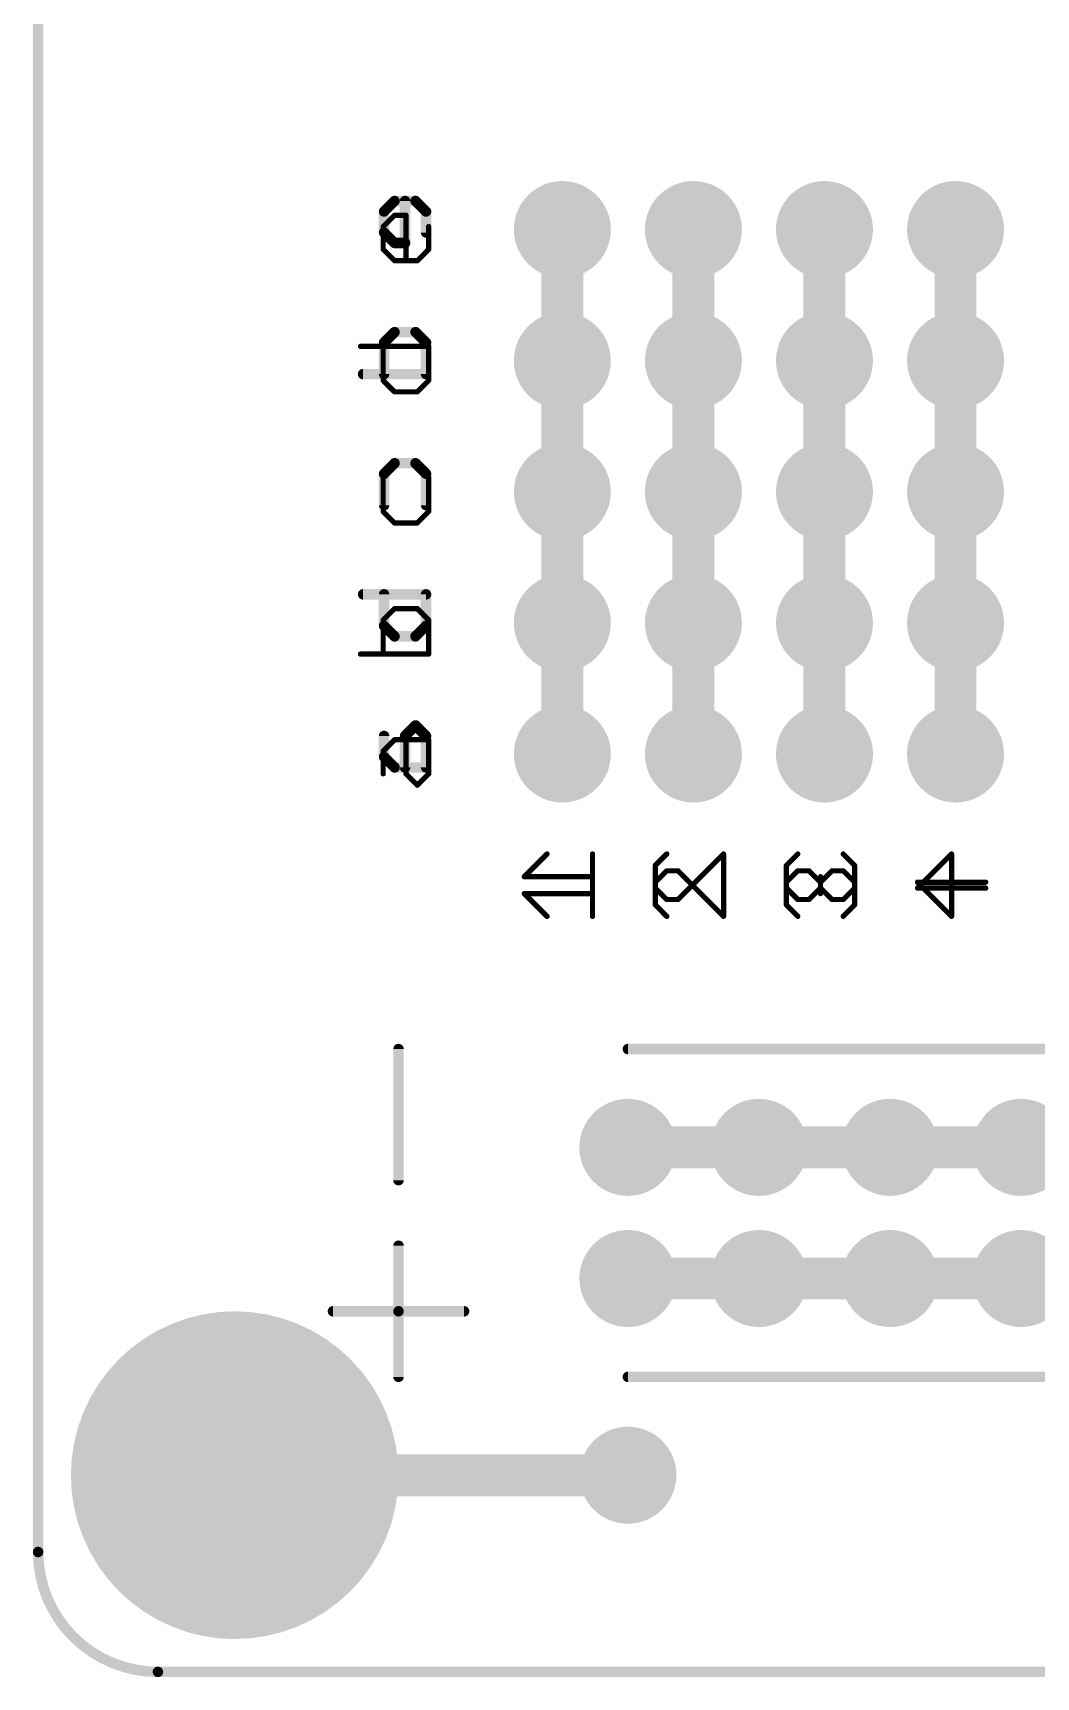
# Model space of a CAD drawing. Extents: x -0.1 to 94.1, y -0.1 to 63.6.
# Drawn here: x -0.1 to 19.34, y -0.1 to 31.75 of the extents above; entities that cross this region are included whole.
import ezdxf

# ---------------------------------------------------------------- set-up
doc = ezdxf.new("R2010")
doc.units = 0
for name, color, linetype in [('16', 132, 'CONTINUOUS'), ('17', 110, 'CONTINUOUS'), ('20', 53, 'CONTINUOUS'), ('21', 41, 'CONTINUOUS'), ('22', 40, 'CONTINUOUS'), ('51', 53, 'CONTINUOUS')]:
    doc.layers.add(name, color=color, linetype=linetype)

# ---------------------------------------------------------------- blocks, each defined once
blk = doc.blocks.new('RECT')
blk.add_solid([(-0.5, -0.5), (0.5, -0.5), (-0.5, 0.5), (0.5, 0.5)])
blk = doc.blocks.new('ROUNDP')
at = {"const_width": 0.5}
blk.add_lwpolyline([(0, -0.25, 1), (0, 0.25, 1), (0, -0.25)], format="xyb", dxfattribs=at)

msp = doc.modelspace()

# ---------------------------------------------------------------- linework, layer by layer
at = {"layer": '16', "const_width": 0.8128}
for points in [[(10.16, 27.94), (10.16, 25.4)], [(12.7, 25.4), (12.7, 27.94)], [(15.24, 27.94), (15.24, 25.4)], [(17.78, 25.4), (17.78, 27.94)], [(10.16, 25.4), (10.16, 22.86)], [(12.7, 22.86), (12.7, 25.4)], [(15.24, 25.4), (15.24, 22.86)], [(17.78, 22.86), (17.78, 25.4)], [(10.16, 22.86), (10.16, 20.32)], [(12.7, 20.32), (12.7, 22.86)], [(15.24, 22.86), (15.24, 20.32)], [(17.78, 20.32), (17.78, 22.86)], [(10.16, 20.32), (10.16, 17.78)], [(12.7, 17.78), (12.7, 20.32)], [(15.24, 20.32), (15.24, 17.78)], [(17.78, 17.78), (17.78, 20.32)], [(11.43, 10.16), (13.97, 10.16)], [(13.97, 10.16), (16.51, 10.16)], [(16.51, 10.16), (19.05, 10.16)], [(19.05, 10.16), (21.59, 10.16)], [(11.43, 7.62), (13.97, 7.62)], [(13.97, 7.62), (16.51, 7.62)], [(16.51, 7.62), (19.05, 7.62)], [(19.05, 7.62), (21.59, 7.62)], [(11.43, 3.81), (3.81, 3.81)]]:
    msp.add_lwpolyline(points, dxfattribs=at)
at = {"layer": '16', "const_width": 0.4064}
for points in [[(10.3632, 27.94, 1), (9.9568, 27.94)], [(12.9032, 27.94, 1), (12.4968, 27.94)], [(15.4432, 27.94, 1), (15.0368, 27.94)], [(17.9832, 27.94, 1), (17.5768, 27.94)], [(10.3632, 25.4, 1), (9.9568, 25.4)], [(12.9032, 25.4, 1), (12.4968, 25.4)], [(15.4432, 25.4, 1), (15.0368, 25.4)], [(17.9832, 25.4, 1), (17.5768, 25.4)], [(9.9568, 25.4, 1), (10.3632, 25.4)], [(12.4968, 25.4, 1), (12.9032, 25.4)], [(15.0368, 25.4, 1), (15.4432, 25.4)], [(17.5768, 25.4, 1), (17.9832, 25.4)], [(10.3632, 22.86, 1), (9.9568, 22.86)], [(12.9032, 22.86, 1), (12.4968, 22.86)], [(15.4432, 22.86, 1), (15.0368, 22.86)], [(17.9832, 22.86, 1), (17.5768, 22.86)], [(9.9568, 22.86, 1), (10.3632, 22.86)], [(12.4968, 22.86, 1), (12.9032, 22.86)], [(15.0368, 22.86, 1), (15.4432, 22.86)], [(17.5768, 22.86, 1), (17.9832, 22.86)], [(10.3632, 20.32, 1), (9.9568, 20.32)], [(12.9032, 20.32, 1), (12.4968, 20.32)], [(15.4432, 20.32, 1), (15.0368, 20.32)], [(17.9832, 20.32, 1), (17.5768, 20.32)], [(9.9568, 20.32, 1), (10.3632, 20.32)], [(12.4968, 20.32, 1), (12.9032, 20.32)], [(15.0368, 20.32, 1), (15.4432, 20.32)], [(17.5768, 20.32, 1), (17.9832, 20.32)], [(9.9568, 17.78, 1), (10.3632, 17.78)], [(12.4968, 17.78, 1), (12.9032, 17.78)], [(15.0368, 17.78, 1), (15.4432, 17.78)], [(17.5768, 17.78, 1), (17.9832, 17.78)], [(11.43, 10.3632, 1), (11.43, 9.9568)], [(13.97, 10.3632, 1), (13.97, 9.9568)], [(13.97, 9.9568, 1), (13.97, 10.3632)], [(16.51, 10.3632, 1), (16.51, 9.9568)], [(16.51, 9.9568, 1), (16.51, 10.3632)], [(19.05, 10.3632, 1), (19.05, 9.9568)], [(19.05, 9.9568, 1), (19.05, 10.3632)], [(11.43, 7.8232, 1), (11.43, 7.4168)], [(13.97, 7.8232, 1), (13.97, 7.4168)], [(13.97, 7.4168, 1), (13.97, 7.8232)], [(16.51, 7.8232, 1), (16.51, 7.4168)], [(16.51, 7.4168, 1), (16.51, 7.8232)], [(19.05, 7.8232, 1), (19.05, 7.4168)], [(19.05, 7.4168, 1), (19.05, 7.8232)], [(3.81, 4.0132, 1), (3.81, 3.6068)], [(11.43, 3.6068, 1), (11.43, 4.0132)]]:
    msp.add_lwpolyline(points, format="xyb", dxfattribs=at)
at = {"layer": '20', "const_width": 0.2032}
for points in [[(0, 61.1779), (0, 2.3221)], [(2.3221, 0), (91.6579, 0)]]:
    msp.add_lwpolyline(points, dxfattribs=at)
at = {"layer": '20'}
for points, const_width in [([(0, 2.3221, 0.4142), (2.3221, 0)], 0.2032), ([(0.0508, 2.3221, 1), (-0.0508, 2.3221)], 0.1016), ([(-0.0508, 2.3221, 1), (0.0508, 2.3221)], 0.1016), ([(2.3221, 0.0508, 1), (2.3221, -0.0508)], 0.1016), ([(2.3221, -0.0508, 1), (2.3221, 0.0508)], 0.1016)]:
    msp.add_lwpolyline(points, format="xyb", dxfattribs=dict(at, const_width=const_width))
at = {"layer": '21'}
for points, const_width in [([(6.6879, 27.9969), (6.9082, 28.2172)], 0.1016), ([(6.6879, 27.5563), (6.6879, 27.9969)], 0.1016), ([(6.9082, 28.2172), (7.1286, 28.2172)], 0.1016), ([(7.1286, 28.2172), (7.1286, 27.3359)], 0.1016), ([(7.5692, 27.9969), (7.5692, 27.5563)], 0.1016), ([(6.9082, 27.3359), (6.6879, 27.5563)], 0.1016), ([(7.5692, 27.5563), (7.3489, 27.3359)], 0.1016), ([(7.3489, 27.3359), (6.9082, 27.3359)], 0.1016), ([(6.2473, 25.6772), (7.5692, 25.6772)], 0.1016), ([(6.6879, 25.0163), (6.6879, 25.6772)], 0.1016), ([(7.5692, 25.6772), (7.5692, 25.0163)], 0.1016), ([(6.9082, 24.7959), (6.6879, 25.0163)], 0.1016), ([(7.3489, 24.7959), (6.9082, 24.7959)], 0.1016), ([(7.5692, 25.0163), (7.3489, 24.7959)], 0.1016), ([(6.6879, 23.1372), (6.6879, 22.4763)], 0.1016), ([(7.5692, 22.4763), (7.5692, 23.1372)], 0.1016), ([(6.6879, 22.4763), (6.9082, 22.2559)], 0.1016), ([(6.9082, 22.2559), (7.3489, 22.2559)], 0.1016), ([(7.3489, 22.2559), (7.5692, 22.4763)], 0.1016), ([(6.9082, 20.5972), (6.6879, 20.3769)], 0.1016), ([(6.6879, 20.3769), (6.6879, 19.7159)], 0.1016), ([(7.3489, 20.5972), (6.9082, 20.5972)], 0.1016), ([(7.5692, 20.3769), (7.3489, 20.5972)], 0.1016), ([(7.5692, 19.7159), (7.5692, 20.3769)], 0.1016), ([(6.2473, 19.7159), (7.5692, 19.7159)], 0.1016), ([(6.6879, 17.8369), (6.9082, 18.0572)], 0.1016), ([(6.6879, 17.3963), (6.6879, 17.8369)], 0.1016), ([(6.9082, 18.0572), (7.5692, 18.0572)], 0.1016), ([(7.1286, 17.3963), (7.1286, 18.0572)], 0.1016), ([(7.5692, 18.0572), (7.5692, 17.3963)], 0.1016), ([(7.3489, 17.1759), (7.1286, 17.3963)], 0.1016), ([(7.5692, 17.3963), (7.3489, 17.1759)], 0.1016), ([(10.7442, 14.6359), (10.7442, 15.5172)], 0.1016), ([(12.1826, 15.5172), (11.9623, 15.2969)], 0.1016), ([(11.9623, 15.2969), (11.9623, 14.8563)], 0.1016), ([(12.4029, 15.5172), (12.1826, 15.5172)], 0.1016), ([(13.2842, 14.6359), (12.4029, 15.5172)], 0.1016), ([(13.2842, 15.5172), (13.2842, 14.6359)], 0.1016), ([(14.5023, 15.2969), (14.7226, 15.5172)], 0.1016), ([(14.5023, 14.8563), (14.5023, 15.2969)], 0.1016), ([(14.7226, 15.5172), (14.9429, 15.5172)], 0.1016), ([(14.9429, 15.5172), (15.1632, 15.2969)], 0.1016), ([(15.1632, 15.2969), (15.3836, 15.5172)], 0.1016), ([(15.1632, 15.2969), (15.1632, 15.0766)], 0.1016), ([(15.3836, 15.5172), (15.6039, 15.5172)], 0.1016), ([(15.6039, 15.5172), (15.8242, 15.2969)], 0.1016), ([(15.8242, 15.2969), (15.8242, 14.8563)], 0.1016), ([(18.3642, 15.2969), (17.0423, 15.2969)], 0.1016), ([(17.0423, 15.2969), (17.7032, 14.6359)], 0.1016), ([(17.7032, 14.6359), (17.7032, 15.5172)], 0.1016), ([(9.8629, 14.6359), (9.4223, 15.0766)], 0.1016), ([(9.4223, 15.0766), (10.7442, 15.0766)], 0.1016), ([(11.9623, 14.8563), (12.1826, 14.6359)], 0.1016), ([(14.7226, 14.6359), (14.5023, 14.8563)], 0.1016), ([(15.8242, 14.8563), (15.6039, 14.6359)], 0.1016), ([(6.985, 9.525), (6.985, 12.065)], 0.2032), ([(11.43, 12.065), (82.55, 12.065)], 0.2032), ([(6.985, 8.255), (6.985, 6.985)], 0.2032), ([(5.715, 6.985), (6.985, 6.985)], 0.2032), ([(8.255, 6.985), (6.985, 6.985)], 0.2032), ([(6.985, 6.985), (6.985, 5.715)], 0.2032), ([(11.43, 5.715), (82.55, 5.715)], 0.2032)]:
    msp.add_lwpolyline(points, dxfattribs=dict(at, const_width=const_width))
for points, const_width in [([(6.7133, 27.9969, 1), (6.6625, 27.9969)], 0.0508), ([(6.67, 28.0149, 1), (6.7059, 27.9789)], 0.0508), ([(6.9082, 28.2426, 1), (6.9082, 28.1918)], 0.0508), ([(6.9262, 28.1993, 1), (6.8903, 28.2352)], 0.0508), ([(7.154, 28.2172, 1), (7.1032, 28.2172)], 0.0508), ([(7.1286, 28.1918, 1), (7.1286, 28.2426)], 0.0508), ([(7.5946, 27.9969, 1), (7.5438, 27.9969)], 0.0508), ([(6.6625, 27.5563, 1), (6.7133, 27.5563)], 0.0508), ([(6.7059, 27.5742, 1), (6.67, 27.5383)], 0.0508), ([(7.5438, 27.5563, 1), (7.5946, 27.5563)], 0.0508), ([(7.5872, 27.5383, 1), (7.5512, 27.5742)], 0.0508), ([(6.9082, 27.3613, 1), (6.9082, 27.3105)], 0.0508), ([(6.8903, 27.318, 1), (6.9262, 27.3539)], 0.0508), ([(7.1032, 27.3359, 1), (7.154, 27.3359)], 0.0508), ([(7.3309, 27.3539, 1), (7.3668, 27.318)], 0.0508), ([(7.3489, 27.3105, 1), (7.3489, 27.3613)], 0.0508), ([(6.2473, 25.7026, 1), (6.2473, 25.6518)], 0.0508), ([(6.7133, 25.6772, 1), (6.6625, 25.6772)], 0.0508), ([(7.5946, 25.6772, 1), (7.5438, 25.6772)], 0.0508), ([(7.5692, 25.6518, 1), (7.5692, 25.7026)], 0.0508), ([(6.6625, 25.0163, 1), (6.7133, 25.0163)], 0.0508), ([(6.7059, 25.0342, 1), (6.67, 24.9983)], 0.0508), ([(6.9082, 24.8213, 1), (6.9082, 24.7705)], 0.0508), ([(7.3489, 24.7705, 1), (7.3489, 24.8213)], 0.0508), ([(7.5438, 25.0163, 1), (7.5946, 25.0163)], 0.0508), ([(7.5872, 24.9983, 1), (7.5512, 25.0342)], 0.0508), ([(6.8903, 24.778, 1), (6.9262, 24.8139)], 0.0508), ([(7.3309, 24.8139, 1), (7.3668, 24.778)], 0.0508), ([(6.7133, 23.1372, 1), (6.6625, 23.1372)], 0.0508), ([(7.5946, 23.1372, 1), (7.5438, 23.1372)], 0.0508), ([(6.6625, 22.4763, 1), (6.7133, 22.4763)], 0.0508), ([(6.7059, 22.4942, 1), (6.67, 22.4583)], 0.0508), ([(6.9082, 22.2813, 1), (6.9082, 22.2305)], 0.0508), ([(6.8903, 22.238, 1), (6.9262, 22.2739)], 0.0508), ([(7.3309, 22.2739, 1), (7.3668, 22.238)], 0.0508), ([(7.3489, 22.2305, 1), (7.3489, 22.2813)], 0.0508), ([(7.5438, 22.4763, 1), (7.5946, 22.4763)], 0.0508), ([(7.5872, 22.4583, 1), (7.5512, 22.4942)], 0.0508), ([(6.7133, 20.3769, 1), (6.6625, 20.3769)], 0.0508), ([(6.67, 20.3949, 1), (6.7059, 20.3589)], 0.0508), ([(6.9082, 20.6226, 1), (6.9082, 20.5718)], 0.0508), ([(6.9262, 20.5793, 1), (6.8903, 20.6152)], 0.0508), ([(7.3668, 20.6152, 1), (7.3309, 20.5793)], 0.0508), ([(7.3489, 20.5718, 1), (7.3489, 20.6226)], 0.0508), ([(7.5946, 20.3769, 1), (7.5438, 20.3769)], 0.0508), ([(7.5512, 20.3589, 1), (7.5872, 20.3949)], 0.0508), ([(6.2473, 19.7413, 1), (6.2473, 19.6905)], 0.0508), ([(7.5692, 19.6905, 1), (7.5692, 19.7413)], 0.0508), ([(6.6625, 19.7159, 1), (6.7133, 19.7159)], 0.0508), ([(7.5438, 19.7159, 1), (7.5946, 19.7159)], 0.0508), ([(6.7133, 17.8369, 1), (6.6625, 17.8369)], 0.0508), ([(6.67, 17.8549, 1), (6.7059, 17.8189)], 0.0508), ([(6.9082, 18.0826, 1), (6.9082, 18.0318)], 0.0508), ([(6.9262, 18.0393, 1), (6.8903, 18.0752)], 0.0508), ([(7.154, 18.0572, 1), (7.1032, 18.0572)], 0.0508), ([(7.5946, 18.0572, 1), (7.5438, 18.0572)], 0.0508), ([(7.5692, 18.0318, 1), (7.5692, 18.0826)], 0.0508), ([(6.6625, 17.3963, 1), (6.7133, 17.3963)], 0.0508), ([(7.1465, 17.4142, 1), (7.1106, 17.3783)], 0.0508), ([(7.1032, 17.3963, 1), (7.154, 17.3963)], 0.0508), ([(7.3309, 17.1939, 1), (7.3668, 17.158)], 0.0508), ([(7.3309, 17.158, 1), (7.3668, 17.1939)], 0.0508), ([(7.5438, 17.3963, 1), (7.5946, 17.3963)], 0.0508), ([(7.5872, 17.3783, 1), (7.5512, 17.4142)], 0.0508), ([(10.7696, 15.5172, 1), (10.7188, 15.5172)], 0.0508), ([(11.9443, 15.3149, 1), (11.9802, 15.2789)], 0.0508), ([(11.9877, 15.2969, 1), (11.9369, 15.2969)], 0.0508), ([(12.1826, 15.5426, 1), (12.1826, 15.4918)], 0.0508), ([(12.2006, 15.4993, 1), (12.1646, 15.5352)], 0.0508), ([(12.4209, 15.5352, 1), (12.385, 15.4993)], 0.0508), ([(12.4029, 15.4918, 1), (12.4029, 15.5426)], 0.0508), ([(13.3096, 15.5172, 1), (13.2588, 15.5172)], 0.0508), ([(14.4843, 15.3149, 1), (14.5202, 15.2789)], 0.0508), ([(14.5277, 15.2969, 1), (14.4769, 15.2969)], 0.0508), ([(14.7226, 15.5426, 1), (14.7226, 15.4918)], 0.0508), ([(14.7406, 15.4993, 1), (14.7046, 15.5352)], 0.0508), ([(14.9609, 15.5352, 1), (14.925, 15.4993)], 0.0508), ([(14.9429, 15.4918, 1), (14.9429, 15.5426)], 0.0508), ([(15.1886, 15.2969, 1), (15.1378, 15.2969)], 0.0508), ([(15.1453, 15.3149, 1), (15.1812, 15.2789)], 0.0508), ([(15.1453, 15.2789, 1), (15.1812, 15.3149)], 0.0508), ([(15.3836, 15.5426, 1), (15.3836, 15.4918)], 0.0508), ([(15.4015, 15.4993, 1), (15.3656, 15.5352)], 0.0508), ([(15.6218, 15.5352, 1), (15.5859, 15.4993)], 0.0508), ([(15.6039, 15.4918, 1), (15.6039, 15.5426)], 0.0508), ([(15.8496, 15.2969, 1), (15.7988, 15.2969)], 0.0508), ([(15.8062, 15.2789, 1), (15.8422, 15.3149)], 0.0508), ([(17.0602, 15.3149, 1), (17.0243, 15.2789)], 0.0508), ([(17.0423, 15.3223, 1), (17.0423, 15.2715)], 0.0508), ([(17.7286, 15.5172, 1), (17.6778, 15.5172)], 0.0508), ([(18.3642, 15.2715, 1), (18.3642, 15.3223)], 0.0508), ([(9.4223, 15.102, 1), (9.4223, 15.0512)], 0.0508), ([(9.4402, 15.0945, 1), (9.4043, 15.0586)], 0.0508), ([(10.7442, 15.0512, 1), (10.7442, 15.102)], 0.0508), ([(15.1378, 15.0766, 1), (15.1886, 15.0766)], 0.0508), ([(9.845, 14.618, 1), (9.8809, 14.6539)], 0.0508), ([(10.7188, 14.6359, 1), (10.7696, 14.6359)], 0.0508), ([(11.9802, 14.8742, 1), (11.9443, 14.8383)], 0.0508), ([(11.9369, 14.8563, 1), (11.9877, 14.8563)], 0.0508), ([(12.1646, 14.618, 1), (12.2006, 14.6539)], 0.0508), ([(13.2588, 14.6359, 1), (13.3096, 14.6359)], 0.0508), ([(13.2662, 14.618, 1), (13.3022, 14.6539)], 0.0508), ([(14.5202, 14.8742, 1), (14.4843, 14.8383)], 0.0508), ([(14.4769, 14.8563, 1), (14.5277, 14.8563)], 0.0508), ([(14.7046, 14.618, 1), (14.7406, 14.6539)], 0.0508), ([(15.5859, 14.6539, 1), (15.6218, 14.618)], 0.0508), ([(15.7988, 14.8563, 1), (15.8496, 14.8563)], 0.0508), ([(15.8422, 14.8383, 1), (15.8062, 14.8742)], 0.0508), ([(17.6778, 14.6359, 1), (17.7286, 14.6359)], 0.0508), ([(17.6853, 14.618, 1), (17.7212, 14.6539)], 0.0508), ([(7.0358, 12.065, 1), (6.9342, 12.065)], 0.1016), ([(11.43, 12.1158, 1), (11.43, 12.0142)], 0.1016), ([(6.9342, 9.525, 1), (7.0358, 9.525)], 0.1016), ([(7.0358, 8.255, 1), (6.9342, 8.255)], 0.1016), ([(5.715, 7.0358, 1), (5.715, 6.9342)], 0.1016), ([(6.985, 7.0358, 1), (6.985, 6.9342)], 0.1016), ([(7.0358, 6.985, 1), (6.9342, 6.985)], 0.1016), ([(6.9342, 6.985, 1), (7.0358, 6.985)], 0.1016), ([(6.985, 6.9342, 1), (6.985, 7.0358)], 0.1016), ([(8.255, 6.9342, 1), (8.255, 7.0358)], 0.1016), ([(6.9342, 5.715, 1), (7.0358, 5.715)], 0.1016), ([(11.43, 5.7658, 1), (11.43, 5.6642)], 0.1016)]:
    msp.add_lwpolyline(points, format="xyb", dxfattribs=dict(at, const_width=const_width))
at = {"layer": '22'}
for points, const_width in [([(6.9083, 28.4933), (6.7049, 28.2899)], 0.2032), ([(6.7049, 28.2899), (6.7049, 27.8831)], 0.2032), ([(7.315, 28.4933), (6.9083, 28.4933)], 0.2032), ([(7.1117, 27.6798), (7.1117, 28.4933)], 0.2032), ([(7.5184, 28.2899), (7.315, 28.4933)], 0.2032), ([(7.5184, 27.8831), (7.5184, 28.2899)], 0.2032), ([(6.7049, 27.8831), (6.9083, 27.6798)], 0.2032), ([(6.9083, 27.6798), (7.1117, 27.6798)], 0.2032), ([(6.9083, 25.9533), (6.7049, 25.7499)], 0.2032), ([(6.7049, 25.7499), (6.7049, 25.1398)], 0.2032), ([(7.315, 25.9533), (6.9083, 25.9533)], 0.2032), ([(7.5184, 25.7499), (7.315, 25.9533)], 0.2032), ([(7.5184, 25.1398), (7.5184, 25.7499)], 0.2032), ([(6.2982, 25.1398), (7.5184, 25.1398)], 0.2032), ([(6.7049, 23.2099), (6.9083, 23.4133)], 0.2032), ([(6.7049, 22.5998), (6.7049, 23.2099)], 0.2032), ([(6.9083, 23.4133), (7.315, 23.4133)], 0.2032), ([(7.315, 23.4133), (7.5184, 23.2099)], 0.2032), ([(7.5184, 23.2099), (7.5184, 22.5998)], 0.2032), ([(6.2982, 20.8733), (7.5184, 20.8733)], 0.2032), ([(6.7049, 20.2631), (6.7049, 20.8733)], 0.2032), ([(7.5184, 20.8733), (7.5184, 20.2631)], 0.2032), ([(6.9083, 20.0598), (6.7049, 20.2631)], 0.2032), ([(7.315, 20.0598), (6.9083, 20.0598)], 0.2032), ([(7.5184, 20.2631), (7.315, 20.0598)], 0.2032), ([(6.7049, 18.1299), (6.7049, 17.7231)], 0.2032), ([(7.315, 18.3333), (7.1117, 18.1299)], 0.2032), ([(7.1117, 18.1299), (7.1117, 17.5198)], 0.2032), ([(7.5184, 18.1299), (7.315, 18.3333)], 0.2032), ([(7.5184, 17.5198), (7.5184, 18.1299)], 0.2032), ([(6.7049, 17.7231), (6.9083, 17.5198)], 0.2032), ([(6.9083, 17.5198), (7.5184, 17.5198)], 0.2032), ([(9.8629, 15.8441), (9.4223, 15.4034)], 0.1016), ([(10.7442, 15.8441), (10.7442, 14.9628)], 0.1016), ([(11.9623, 15.6237), (12.1826, 15.8441)], 0.1016), ([(11.9623, 15.1831), (11.9623, 15.6237)], 0.1016), ([(13.2842, 15.8441), (12.4029, 14.9628)], 0.1016), ([(13.2842, 14.9628), (13.2842, 15.8441)], 0.1016), ([(14.7226, 15.8441), (14.5023, 15.6237)], 0.1016), ([(14.5023, 15.6237), (14.5023, 15.1831)], 0.1016), ([(15.8242, 15.6237), (15.6039, 15.8441)], 0.1016), ([(15.8242, 15.1831), (15.8242, 15.6237)], 0.1016), ([(17.0423, 15.1831), (17.7032, 15.8441)], 0.1016), ([(17.7032, 15.8441), (17.7032, 14.9628)], 0.1016), ([(9.4223, 15.4034), (10.7442, 15.4034)], 0.1016), ([(15.1632, 15.1831), (15.1632, 15.4034)], 0.1016), ([(12.1826, 14.9628), (11.9623, 15.1831)], 0.1016), ([(12.4029, 14.9628), (12.1826, 14.9628)], 0.1016), ([(14.5023, 15.1831), (14.7226, 14.9628)], 0.1016), ([(14.7226, 14.9628), (14.9429, 14.9628)], 0.1016), ([(14.9429, 14.9628), (15.1632, 15.1831)], 0.1016), ([(15.1632, 15.1831), (15.3836, 14.9628)], 0.1016), ([(15.3836, 14.9628), (15.6039, 14.9628)], 0.1016), ([(15.6039, 14.9628), (15.8242, 15.1831)], 0.1016), ([(18.3642, 15.1831), (17.0423, 15.1831)], 0.1016), ([(6.985, 9.525), (6.985, 12.065)], 0.2032), ([(11.43, 12.065), (82.55, 12.065)], 0.2032), ([(6.985, 8.255), (6.985, 6.985)], 0.2032), ([(5.715, 6.985), (6.985, 6.985)], 0.2032), ([(8.255, 6.985), (6.985, 6.985)], 0.2032), ([(6.985, 6.985), (6.985, 5.715)], 0.2032), ([(11.43, 5.715), (82.55, 5.715)], 0.2032)]:
    msp.add_lwpolyline(points, dxfattribs=dict(at, const_width=const_width))
for points, const_width in [([(6.7557, 28.2899, 1), (6.6541, 28.2899)], 0.1016), ([(6.669, 28.3258, 1), (6.7408, 28.254)], 0.1016), ([(6.9083, 28.5441, 1), (6.9083, 28.4425)], 0.1016), ([(6.9442, 28.4573, 1), (6.8724, 28.5292)], 0.1016), ([(7.1625, 28.4933, 1), (7.0609, 28.4933)], 0.1016), ([(7.3509, 28.5292, 1), (7.2791, 28.4573)], 0.1016), ([(7.315, 28.4425, 1), (7.315, 28.5441)], 0.1016), ([(7.5692, 28.2899, 1), (7.4676, 28.2899)], 0.1016), ([(7.4825, 28.254, 1), (7.5543, 28.3258)], 0.1016), ([(6.7408, 27.9191, 1), (6.669, 27.8472)], 0.1016), ([(6.6541, 27.8831, 1), (6.7557, 27.8831)], 0.1016), ([(6.9083, 27.7306, 1), (6.9083, 27.629)], 0.1016), ([(6.8724, 27.6438, 1), (6.9442, 27.7157)], 0.1016), ([(7.0609, 27.6798, 1), (7.1625, 27.6798)], 0.1016), ([(7.1117, 27.629, 1), (7.1117, 27.7306)], 0.1016), ([(7.4676, 27.8831, 1), (7.5692, 27.8831)], 0.1016), ([(6.7557, 25.7499, 1), (6.6541, 25.7499)], 0.1016), ([(6.669, 25.7858, 1), (6.7408, 25.714)], 0.1016), ([(6.9083, 26.0041, 1), (6.9083, 25.9025)], 0.1016), ([(6.9442, 25.9173, 1), (6.8724, 25.9892)], 0.1016), ([(7.3509, 25.9892, 1), (7.2791, 25.9173)], 0.1016), ([(7.315, 25.9025, 1), (7.315, 26.0041)], 0.1016), ([(7.5692, 25.7499, 1), (7.4676, 25.7499)], 0.1016), ([(7.4825, 25.714, 1), (7.5543, 25.7858)], 0.1016), ([(6.2982, 25.1906, 1), (6.2982, 25.089)], 0.1016), ([(6.6541, 25.1398, 1), (6.7557, 25.1398)], 0.1016), ([(7.4676, 25.1398, 1), (7.5692, 25.1398)], 0.1016), ([(7.5184, 25.089, 1), (7.5184, 25.1906)], 0.1016), ([(6.7557, 23.2099, 1), (6.6541, 23.2099)], 0.1016), ([(6.669, 23.2458, 1), (6.7408, 23.174)], 0.1016), ([(6.9083, 23.4641, 1), (6.9083, 23.3625)], 0.1016), ([(6.9442, 23.3773, 1), (6.8724, 23.4492)], 0.1016), ([(7.3509, 23.4492, 1), (7.2791, 23.3773)], 0.1016), ([(7.315, 23.3625, 1), (7.315, 23.4641)], 0.1016), ([(7.5692, 23.2099, 1), (7.4676, 23.2099)], 0.1016), ([(7.4825, 23.174, 1), (7.5543, 23.2458)], 0.1016), ([(6.6541, 22.5998, 1), (6.7557, 22.5998)], 0.1016), ([(7.4676, 22.5998, 1), (7.5692, 22.5998)], 0.1016), ([(6.2982, 20.9241, 1), (6.2982, 20.8225)], 0.1016), ([(6.7557, 20.8733, 1), (6.6541, 20.8733)], 0.1016), ([(7.5692, 20.8733, 1), (7.4676, 20.8733)], 0.1016), ([(7.5184, 20.8225, 1), (7.5184, 20.9241)], 0.1016), ([(6.7408, 20.2991, 1), (6.669, 20.2272)], 0.1016), ([(6.6541, 20.2631, 1), (6.7557, 20.2631)], 0.1016), ([(6.9083, 20.1106, 1), (6.9083, 20.009)], 0.1016), ([(6.8724, 20.0238, 1), (6.9442, 20.0957)], 0.1016), ([(7.2791, 20.0957, 1), (7.3509, 20.0238)], 0.1016), ([(7.315, 20.009, 1), (7.315, 20.1106)], 0.1016), ([(7.4676, 20.2631, 1), (7.5692, 20.2631)], 0.1016), ([(7.5543, 20.2272, 1), (7.4825, 20.2991)], 0.1016), ([(6.7557, 18.1299, 1), (6.6541, 18.1299)], 0.1016), ([(7.0757, 18.1658, 1), (7.1476, 18.094)], 0.1016), ([(7.1625, 18.1299, 1), (7.0609, 18.1299)], 0.1016), ([(7.3509, 18.3692, 1), (7.2791, 18.2973)], 0.1016), ([(7.3509, 18.2973, 1), (7.2791, 18.3692)], 0.1016), ([(7.5692, 18.1299, 1), (7.4676, 18.1299)], 0.1016), ([(7.4825, 18.094, 1), (7.5543, 18.1658)], 0.1016), ([(6.7408, 17.7591, 1), (6.669, 17.6872)], 0.1016), ([(6.6541, 17.7231, 1), (6.7557, 17.7231)], 0.1016), ([(6.9083, 17.5706, 1), (6.9083, 17.469)], 0.1016), ([(6.8724, 17.4838, 1), (6.9442, 17.5557)], 0.1016), ([(7.0609, 17.5198, 1), (7.1625, 17.5198)], 0.1016), ([(7.4676, 17.5198, 1), (7.5692, 17.5198)], 0.1016), ([(7.5184, 17.469, 1), (7.5184, 17.5706)], 0.1016), ([(9.8809, 15.8261, 1), (9.845, 15.862)], 0.0508), ([(10.7696, 15.8441, 1), (10.7188, 15.8441)], 0.0508), ([(11.9877, 15.6237, 1), (11.9369, 15.6237)], 0.0508), ([(11.9443, 15.6417, 1), (11.9802, 15.6058)], 0.0508), ([(12.2006, 15.8261, 1), (12.1646, 15.862)], 0.0508), ([(13.3096, 15.8441, 1), (13.2588, 15.8441)], 0.0508), ([(13.3022, 15.8261, 1), (13.2662, 15.862)], 0.0508), ([(14.5277, 15.6237, 1), (14.4769, 15.6237)], 0.0508), ([(14.4843, 15.6417, 1), (14.5202, 15.6058)], 0.0508), ([(14.7406, 15.8261, 1), (14.7046, 15.862)], 0.0508), ([(15.6218, 15.862, 1), (15.5859, 15.8261)], 0.0508), ([(15.8496, 15.6237, 1), (15.7988, 15.6237)], 0.0508), ([(15.8062, 15.6058, 1), (15.8422, 15.6417)], 0.0508), ([(17.7286, 15.8441, 1), (17.6778, 15.8441)], 0.0508), ([(17.7212, 15.8261, 1), (17.6853, 15.862)], 0.0508), ([(9.4223, 15.4288, 1), (9.4223, 15.378)], 0.0508), ([(9.4043, 15.4214, 1), (9.4402, 15.3855)], 0.0508), ([(10.7442, 15.378, 1), (10.7442, 15.4288)], 0.0508), ([(15.1886, 15.4034, 1), (15.1378, 15.4034)], 0.0508), ([(10.7188, 14.9628, 1), (10.7696, 14.9628)], 0.0508), ([(11.9802, 15.2011, 1), (11.9443, 15.1651)], 0.0508), ([(11.9369, 15.1831, 1), (11.9877, 15.1831)], 0.0508), ([(12.1826, 14.9882, 1), (12.1826, 14.9374)], 0.0508), ([(12.1646, 14.9448, 1), (12.2006, 14.9807)], 0.0508), ([(12.385, 14.9807, 1), (12.4209, 14.9448)], 0.0508), ([(12.4029, 14.9374, 1), (12.4029, 14.9882)], 0.0508), ([(13.2588, 14.9628, 1), (13.3096, 14.9628)], 0.0508), ([(14.5202, 15.2011, 1), (14.4843, 15.1651)], 0.0508), ([(14.4769, 15.1831, 1), (14.5277, 15.1831)], 0.0508), ([(14.7226, 14.9882, 1), (14.7226, 14.9374)], 0.0508), ([(14.7046, 14.9448, 1), (14.7406, 14.9807)], 0.0508), ([(14.925, 14.9807, 1), (14.9609, 14.9448)], 0.0508), ([(14.9429, 14.9374, 1), (14.9429, 14.9882)], 0.0508), ([(15.1812, 15.2011, 1), (15.1453, 15.1651)], 0.0508), ([(15.1378, 15.1831, 1), (15.1886, 15.1831)], 0.0508), ([(15.1812, 15.1651, 1), (15.1453, 15.2011)], 0.0508), ([(15.3836, 14.9882, 1), (15.3836, 14.9374)], 0.0508), ([(15.3656, 14.9448, 1), (15.4015, 14.9807)], 0.0508), ([(15.5859, 14.9807, 1), (15.6218, 14.9448)], 0.0508), ([(15.6039, 14.9374, 1), (15.6039, 14.9882)], 0.0508), ([(15.7988, 15.1831, 1), (15.8496, 15.1831)], 0.0508), ([(15.8422, 15.1651, 1), (15.8062, 15.2011)], 0.0508), ([(17.0243, 15.2011, 1), (17.0602, 15.1651)], 0.0508), ([(17.0423, 15.2085, 1), (17.0423, 15.1577)], 0.0508), ([(17.6778, 14.9628, 1), (17.7286, 14.9628)], 0.0508), ([(18.3642, 15.1577, 1), (18.3642, 15.2085)], 0.0508), ([(7.0358, 12.065, 1), (6.9342, 12.065)], 0.1016), ([(11.43, 12.1158, 1), (11.43, 12.0142)], 0.1016), ([(6.9342, 9.525, 1), (7.0358, 9.525)], 0.1016), ([(7.0358, 8.255, 1), (6.9342, 8.255)], 0.1016), ([(5.715, 7.0358, 1), (5.715, 6.9342)], 0.1016), ([(6.985, 7.0358, 1), (6.985, 6.9342)], 0.1016), ([(7.0358, 6.985, 1), (6.9342, 6.985)], 0.1016), ([(6.9342, 6.985, 1), (7.0358, 6.985)], 0.1016), ([(6.985, 6.9342, 1), (6.985, 7.0358)], 0.1016), ([(8.255, 6.9342, 1), (8.255, 7.0358)], 0.1016), ([(6.9342, 5.715, 1), (7.0358, 5.715)], 0.1016), ([(11.43, 5.7658, 1), (11.43, 5.6642)], 0.1016)]:
    msp.add_lwpolyline(points, format="xyb", dxfattribs=dict(at, const_width=const_width))

# ---------------------------------------------------------------- block references
at = {"layer": '17', "xscale": 1.8796, "yscale": 1.8796}
for p, rotation in [((10.16, 27.94), 180), ((10.16, 27.94), 180), ((12.7, 27.94), 180), ((12.7, 27.94), 180), ((15.24, 27.94), 180), ((15.24, 27.94), 180), ((17.78, 27.94), 180), ((17.78, 27.94), 180), ((10.16, 25.4), 180), ((10.16, 25.4), 180), ((12.7, 25.4), 180), ((12.7, 25.4), 180), ((15.24, 25.4), 180), ((15.24, 25.4), 180), ((17.78, 25.4), 180), ((17.78, 25.4), 180), ((10.16, 22.86), 180), ((10.16, 22.86), 180), ((12.7, 22.86), 180), ((12.7, 22.86), 180), ((15.24, 22.86), 180), ((15.24, 22.86), 180), ((17.78, 22.86), 180), ((17.78, 22.86), 180), ((10.16, 20.32), 180), ((10.16, 20.32), 180), ((12.7, 20.32), 180), ((12.7, 20.32), 180), ((15.24, 20.32), 180), ((15.24, 20.32), 180), ((17.78, 20.32), 180), ((17.78, 20.32), 180), ((10.16, 17.78), 180), ((10.16, 17.78), 180), ((12.7, 17.78), 180), ((12.7, 17.78), 180), ((15.24, 17.78), 180), ((15.24, 17.78), 180), ((17.78, 17.78), 180), ((17.78, 17.78), 180), ((11.43, 10.16), 90), ((11.43, 10.16), 90), ((13.97, 10.16), 90), ((13.97, 10.16), 90), ((16.51, 10.16), 90), ((16.51, 10.16), 90), ((19.05, 10.16), 90), ((19.05, 10.16), 90), ((11.43, 7.62), 90), ((11.43, 7.62), 90), ((13.97, 7.62), 90), ((13.97, 7.62), 90), ((16.51, 7.62), 90), ((16.51, 7.62), 90), ((19.05, 7.62), 90), ((19.05, 7.62), 90), ((11.43, 3.81), 90), ((11.43, 3.81), 90)]:
    msp.add_blockref('ROUNDP', p, dxfattribs=dict(at, rotation=rotation))
at = {"layer": '17', "xscale": 6.35, "yscale": 6.35}
msp.add_blockref('ROUNDP', (3.81, 3.81), dxfattribs=at)
msp.add_blockref('ROUNDP', (3.81, 3.81), dxfattribs=at)
at = {"layer": '51', "xscale": 0.508, "yscale": 0.508, "rotation": 90}
for p in [(10.16, 27.94), (12.7, 27.94), (15.24, 27.94), (17.78, 27.94), (10.16, 25.4), (12.7, 25.4), (15.24, 25.4), (17.78, 25.4), (10.16, 22.86), (12.7, 22.86), (15.24, 22.86), (17.78, 22.86), (10.16, 20.32), (12.7, 20.32), (15.24, 20.32), (17.78, 20.32), (10.16, 17.78), (12.7, 17.78), (15.24, 17.78), (17.78, 17.78)]:
    msp.add_blockref('RECT', p, dxfattribs=at)
at = {"layer": '51', "xscale": 0.508, "yscale": 0.508}
for p in [(11.43, 10.16), (13.97, 10.16), (16.51, 10.16), (19.05, 10.16), (11.43, 7.62), (13.97, 7.62), (16.51, 7.62), (19.05, 7.62)]:
    msp.add_blockref('RECT', p, dxfattribs=at)

doc.saveas('drawing.dxf')
